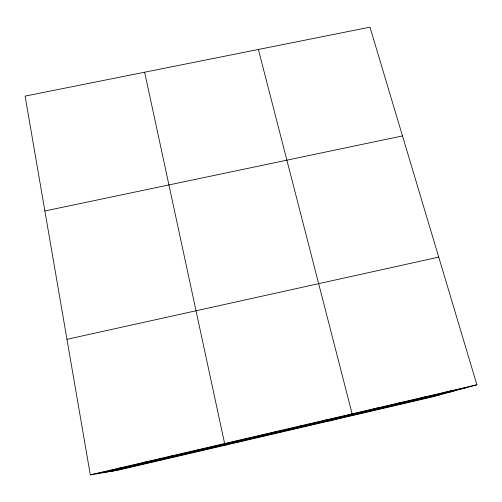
<?xml version="1.0" encoding="UTF-8"?>
<svg xmlns="http://www.w3.org/2000/svg" width="502" height="502" viewBox="0 0 502 502"><rect width="100%" height="100%" fill="white"/><g stroke="black" fill="none" stroke-linecap="round" stroke-linejoin="round"><path stroke-width="0.75" d="M249.626 438.102L250.36 437.556M274.205 432.373L275.974 431.588M298.684 426.669L301.476 425.646M323.062 420.99L326.865 419.735M329.243 420.958L352.14 413.843L258.398 49.466M371.511 409.701L377.309 407.982M395.582 404.097L402.366 402.146M419.559 398.506L427.321 396.329M443.429 392.947L452.164 390.543M476.9 384.783L430.609 397.327L117.838 470.236L90.304 474.842L25.1 96.108L369.98 27.158L476.9 384.783L90.304 474.842M96.095 473.875L467.205 387.406M104.134 472.526L453.726 391.058M111.475 471.303L441.358 394.409M66.967 339.314L438.729 257.118M44.873 210.972L402.491 135.91M117.418 468.529L122.093 467.814M144.407 462.242L147.971 461.79M171.27 455.979L173.736 455.785M198.014 449.748L199.394 449.805M226.069 445.004L224.639 443.548L144.639 72.206"/></g></svg>
